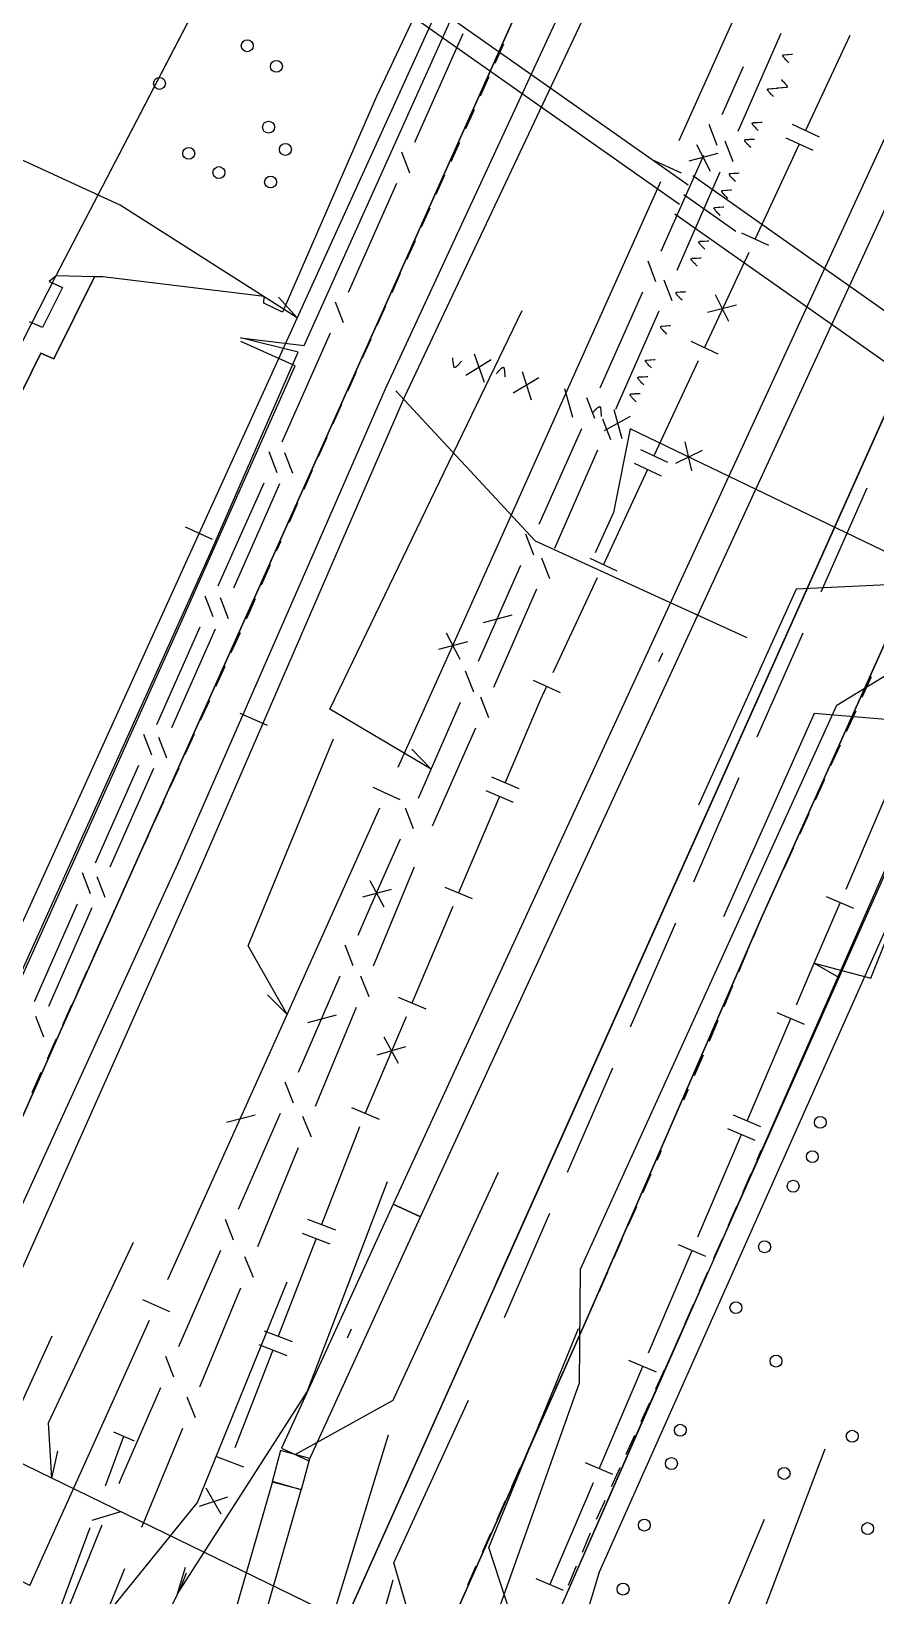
# Model space of a CAD drawing. Header units: metres. Extents: x 3206 to 3701, y 9896 to 11410.
# Drawn here: x 3553.2 to 3581.5, y 11235.1 to 11287.6 of the extents above; entities that cross this region are included whole.
import ezdxf

# ---------------------------------------------------------------- set-up
doc = ezdxf.new("R2010")
doc.units = ezdxf.units.M
for name, color, linetype in [('BOUNDARY', 7, 'Continuous'), ('CURB', 7, 'Continuous'), ('ELECTR_CABLE', 7, 'Continuous'), ('ELECTR_CABLE_COMM', 7, 'Continuous'), ('GAS', 7, 'Continuous'), ('GRASS', 7, 'Continuous'), ('GROUND', 7, 'Continuous'), ('HEAT', 7, 'Continuous'), ('ROAD', 7, 'Continuous'), ('SIDEWALK_PATH', 7, 'Continuous'), ('WATER_PIPELINE', 7, 'Continuous')]:
    doc.layers.add(name, color=color, linetype=linetype)

# ---------------------------------------------------------------- blocks, each defined once
blk = doc.blocks.new('МОЖЖЕВЕЛЬНИК_СКАЛЬНЫЙ')
blk.add_circle((0, 0), 0.2)
blk = doc.blocks.new('БЕРЕЗА_ПОЛЕЗНАЯ')
blk.add_circle((0, 0), 0.2)

msp = doc.modelspace()

# ---------------------------------------------------------------- linework, layer by layer
at = {"layer": 'BOUNDARY'}
msp.add_lwpolyline([(3253.023, 9915.673), (3233.596, 10020.109), (3233.041, 10027.227), (3225.675, 10139.955), (3262.083, 10325.257), (3335.841, 10689.444), (3351.098, 10763.684), (3367.768, 10831.231), (3377.814, 10869.112), (3520.394, 11207.447), (3551.174, 11273.829), (3554.005, 11279.367), (3611.719, 11390.174), (3639.436, 11373.131), (3680.635, 11298.581), (3281.247, 9920.202)], close=True, dxfattribs=at)
at = {"layer": 'CURB'}
for points in [[(3568.791, 11245.577), (3620.337, 11360.742)], [(3569.02, 11287.129), (3568.731, 11286.485)], [(3568.527, 11286.029), (3568.238, 11285.385)], [(3568.034, 11284.929), (3567.747, 11284.291), (3567.745, 11284.285)], [(3567.539, 11283.829), (3567.249, 11283.185)], [(3567.044, 11282.729), (3566.754, 11282.086)], [(3566.549, 11281.63), (3566.259, 11280.987)], [(3566.053, 11280.531), (3565.763, 11279.887)], [(3565.558, 11279.431), (3565.268, 11278.788)], [(3565.062, 11278.332), (3564.772, 11277.689)], [(3564.567, 11277.233), (3564.277, 11276.589)], [(3564.072, 11276.133), (3563.892, 11275.735), (3563.783, 11275.489)], [(3563.58, 11275.032), (3563.294, 11274.387)], [(3563.091, 11273.93), (3562.805, 11273.285)], [(3562.602, 11272.828), (3562.316, 11272.183)], [(3562.113, 11271.726), (3561.827, 11271.081)], [(3561.549, 11270.454), (3561.397, 11270.113)], [(3561.194, 11269.656), (3560.892, 11268.973)], [(3560.689, 11268.516), (3560.503, 11268.097), (3560.384, 11267.835)], [(3560.178, 11267.379), (3559.87, 11266.699)], [(3559.664, 11266.244), (3559.356, 11265.564)], [(3584.806, 11265.993), (3574.593, 11243.009)], [(3581.059, 11265.217), (3581.376, 11265.911)], [(3559.15, 11265.108), (3558.843, 11264.428)], [(3580.535, 11264.067), (3580.852, 11264.762)], [(3558.636, 11263.972), (3558.329, 11263.292)], [(3580.011, 11262.918), (3580.328, 11263.613)], [(3558.123, 11262.837), (3557.815, 11262.157)], [(3579.487, 11261.769), (3579.803, 11262.463)], [(3557.609, 11261.701), (3557.301, 11261.021)], [(3578.963, 11260.619), (3579.279, 11261.314)], [(3557.095, 11260.565), (3556.855, 11260.035), (3556.787, 11259.885)], [(3578.438, 11259.47), (3578.755, 11260.164)], [(3556.581, 11259.43), (3556.273, 11258.75)], [(3577.914, 11258.32), (3578.231, 11259.015)], [(3556.067, 11258.294), (3555.759, 11257.614)], [(3577.407, 11257.164), (3577.671, 11257.787), (3577.707, 11257.866)], [(3555.553, 11257.158), (3555.246, 11256.478)], [(3576.915, 11256), (3577.213, 11256.703)], [(3555.04, 11256.023), (3554.732, 11255.343)], [(3576.423, 11254.836), (3576.721, 11255.539)], [(3554.526, 11254.887), (3554.218, 11254.207)], [(3575.931, 11253.673), (3576.229, 11254.376)], [(3554.012, 11253.751), (3553.704, 11253.071)], [(3575.43, 11252.514), (3575.704, 11253.135), (3575.737, 11253.212)], [(3553.498, 11252.616), (3553.19, 11251.936)], [(3575.074, 11251.707), (3575.228, 11252.056)], [(3574.179, 11249.68), (3574.32, 11250)], [(3577.663, 11250), (3577.522, 11249.679)], [(3573.694, 11248.581), (3573.977, 11249.222)], [(3577.321, 11249.221), (3577.039, 11248.579)], [(3573.209, 11247.483), (3573.492, 11248.124)], [(3576.838, 11248.121), (3576.556, 11247.48)], [(3572.724, 11246.385), (3573.007, 11247.025)], [(3576.355, 11247.022), (3576.073, 11246.38)], [(3572.239, 11245.286), (3572.522, 11245.927)], [(3575.872, 11245.922), (3575.59, 11245.28)], [(3571.753, 11244.188), (3571.845, 11244.394), (3572.037, 11244.829)], [(3575.389, 11244.822), (3575.107, 11244.18)], [(3571.262, 11243.093), (3571.549, 11243.732)], [(3574.906, 11243.722), (3574.624, 11243.08)], [(3570.77, 11241.998), (3571.057, 11242.637)], [(3574.418, 11242.625), (3574.127, 11241.987)], [(3570.279, 11240.902), (3570.566, 11241.541)], [(3573.919, 11241.532), (3573.628, 11240.895)], [(3569.788, 11239.807), (3570.074, 11240.446)], [(3573.42, 11240.44), (3573.129, 11239.802)], [(3569.296, 11238.711), (3569.583, 11239.35)], [(3572.922, 11239.347), (3572.631, 11238.709)], [(3568.805, 11237.616), (3569.092, 11238.255)], [(3572.423, 11238.254), (3572.398, 11238.2), (3572.132, 11237.616)], [(3568.314, 11236.52), (3568.51, 11236.959), (3568.522, 11236.985), (3568.6, 11237.16)], [(3571.931, 11237.158), (3571.658, 11236.513)], [(3567.822, 11235.425), (3568.109, 11236.064)], [(3571.462, 11236.053), (3571.189, 11235.407)]]:
    msp.add_lwpolyline(points, dxfattribs=at)
at = {"layer": 'ELECTR_CABLE'}
for points in [[(3569.647, 11229.771), (3569.669, 11229.781), (3567.786, 11231.579), (3571.568, 11242.2), (3571.602, 11246.014), (3580.211, 11264.944), (3583.055, 11266.684), (3582.286, 11268.189), (3591.597, 11286.917), (3593.8, 11285.469), (3603.31, 11290.697), (3620.952, 11299.38)], [(3558.805, 11270.712), (3570.77, 11297)], [(3543.499, 11247.263), (3543.409, 11247.329), (3547.752, 11244.728), (3559.189, 11270.064), (3562.132, 11276.798), (3560.189, 11277.271), (3562.332, 11277.022), (3570.499, 11295.174)], [(3578.597, 11286.507), (3578.586, 11286.517), (3578.55, 11286.553), (3578.533, 11286.569), (3578.509, 11286.594), (3578.483, 11286.621), (3578.465, 11286.64), (3578.448, 11286.659), (3578.436, 11286.673), (3578.425, 11286.688), (3578.418, 11286.698), (3578.412, 11286.706), (3578.408, 11286.714), (3578.406, 11286.717), (3578.404, 11286.72), (3578.401, 11286.726), (3578.4, 11286.73), (3578.399, 11286.733), (3578.398, 11286.736), (3578.397, 11286.74), (3578.397, 11286.743), (3578.396, 11286.746), (3578.396, 11286.748), (3578.397, 11286.749), (3578.397, 11286.751), (3578.397, 11286.752), (3578.398, 11286.754), (3578.398, 11286.756), (3578.399, 11286.758), (3578.399, 11286.758), (3578.4, 11286.759), (3578.401, 11286.76), (3578.402, 11286.761), (3578.402, 11286.762), (3578.403, 11286.763), (3578.405, 11286.764), (3578.407, 11286.765), (3578.408, 11286.766), (3578.409, 11286.767), (3578.41, 11286.767), (3578.412, 11286.768), (3578.413, 11286.769), (3578.415, 11286.769), (3578.418, 11286.77), (3578.42, 11286.771), (3578.423, 11286.771), (3578.428, 11286.772), (3578.432, 11286.772), (3578.44, 11286.773), (3578.54, 11286.78), (3578.573, 11286.782), (3578.682, 11286.789), (3578.725, 11286.791)], [(3578.341, 11285.938), (3578.352, 11285.927), (3578.389, 11285.891), (3578.405, 11285.875), (3578.429, 11285.851), (3578.456, 11285.823), (3578.473, 11285.804), (3578.49, 11285.785), (3578.502, 11285.771), (3578.514, 11285.756), (3578.521, 11285.746), (3578.526, 11285.738), (3578.531, 11285.731), (3578.532, 11285.728), (3578.534, 11285.724), (3578.537, 11285.718), (3578.538, 11285.714), (3578.539, 11285.711), (3578.54, 11285.708), (3578.541, 11285.705), (3578.542, 11285.701), (3578.542, 11285.698), (3578.542, 11285.697), (3578.542, 11285.695), (3578.542, 11285.693), (3578.541, 11285.692), (3578.541, 11285.69), (3578.54, 11285.688), (3578.539, 11285.687), (3578.539, 11285.686), (3578.538, 11285.685), (3578.538, 11285.684), (3578.537, 11285.683), (3578.536, 11285.682), (3578.535, 11285.681), (3578.534, 11285.68), (3578.532, 11285.679), (3578.531, 11285.678), (3578.53, 11285.677), (3578.528, 11285.677), (3578.527, 11285.676), (3578.525, 11285.676), (3578.524, 11285.675), (3578.521, 11285.674), (3578.518, 11285.674), (3578.515, 11285.673), (3578.51, 11285.672), (3578.506, 11285.672), (3578.498, 11285.671), (3578.399, 11285.664), (3578.366, 11285.662), (3578.256, 11285.656), (3578.213, 11285.653)], [(3578.085, 11285.369), (3578.074, 11285.379), (3578.038, 11285.415), (3578.021, 11285.431), (3577.997, 11285.456), (3577.971, 11285.483), (3577.953, 11285.502), (3577.936, 11285.521), (3577.924, 11285.535), (3577.912, 11285.55), (3577.906, 11285.56), (3577.9, 11285.568), (3577.896, 11285.575), (3577.894, 11285.579), (3577.892, 11285.582), (3577.889, 11285.588), (3577.888, 11285.592), (3577.887, 11285.595), (3577.886, 11285.598), (3577.885, 11285.601), (3577.884, 11285.605), (3577.884, 11285.608), (3577.884, 11285.609), (3577.884, 11285.611), (3577.885, 11285.613), (3577.885, 11285.614), (3577.885, 11285.616), (3577.886, 11285.618), (3577.887, 11285.62), (3577.887, 11285.62), (3577.888, 11285.621), (3577.889, 11285.622), (3577.889, 11285.623), (3577.89, 11285.624), (3577.891, 11285.625), (3577.893, 11285.626), (3577.894, 11285.627), (3577.896, 11285.628), (3577.897, 11285.629), (3577.898, 11285.629), (3577.9, 11285.63), (3577.901, 11285.631), (3577.902, 11285.631), (3577.906, 11285.632), (3577.908, 11285.633), (3577.911, 11285.633), (3577.916, 11285.634), (3577.92, 11285.634), (3577.928, 11285.635), (3578.028, 11285.642), (3578.061, 11285.644), (3578.17, 11285.65), (3578.213, 11285.653)], [(3577.573, 11284.23), (3577.562, 11284.241), (3577.525, 11284.277), (3577.509, 11284.293), (3577.485, 11284.317), (3577.458, 11284.345), (3577.441, 11284.364), (3577.424, 11284.383), (3577.412, 11284.397), (3577.4, 11284.412), (3577.393, 11284.422), (3577.388, 11284.43), (3577.384, 11284.437), (3577.382, 11284.441), (3577.38, 11284.444), (3577.377, 11284.45), (3577.376, 11284.454), (3577.375, 11284.457), (3577.374, 11284.46), (3577.373, 11284.463), (3577.372, 11284.467), (3577.372, 11284.47), (3577.372, 11284.471), (3577.372, 11284.473), (3577.373, 11284.475), (3577.373, 11284.476), (3577.373, 11284.478), (3577.374, 11284.48), (3577.375, 11284.482), (3577.375, 11284.482), (3577.376, 11284.483), (3577.377, 11284.484), (3577.377, 11284.485), (3577.378, 11284.486), (3577.379, 11284.487), (3577.381, 11284.488), (3577.382, 11284.489), (3577.384, 11284.49), (3577.385, 11284.491), (3577.386, 11284.491), (3577.388, 11284.492), (3577.389, 11284.493), (3577.39, 11284.493), (3577.394, 11284.494), (3577.396, 11284.495), (3577.399, 11284.495), (3577.404, 11284.496), (3577.408, 11284.496), (3577.416, 11284.497), (3577.516, 11284.504), (3577.548, 11284.506), (3577.658, 11284.512), (3577.701, 11284.515)], [(3562.096, 11277.943), (3556.154, 11281.731), (3551.572, 11283.827)], [(3577.317, 11283.661), (3577.306, 11283.672), (3577.269, 11283.708), (3577.253, 11283.724), (3577.229, 11283.748), (3577.202, 11283.776), (3577.185, 11283.795), (3577.168, 11283.814), (3577.156, 11283.828), (3577.144, 11283.843), (3577.137, 11283.853), (3577.132, 11283.861), (3577.128, 11283.868), (3577.126, 11283.872), (3577.124, 11283.875), (3577.121, 11283.881), (3577.12, 11283.885), (3577.119, 11283.888), (3577.118, 11283.891), (3577.117, 11283.894), (3577.116, 11283.898), (3577.116, 11283.901), (3577.116, 11283.902), (3577.116, 11283.904), (3577.117, 11283.906), (3577.117, 11283.907), (3577.117, 11283.909), (3577.118, 11283.911), (3577.119, 11283.912), (3577.119, 11283.913), (3577.12, 11283.914), (3577.12, 11283.915), (3577.121, 11283.916), (3577.122, 11283.917), (3577.123, 11283.918), (3577.124, 11283.919), (3577.126, 11283.92), (3577.128, 11283.921), (3577.129, 11283.922), (3577.13, 11283.922), (3577.132, 11283.923), (3577.133, 11283.924), (3577.134, 11283.924), (3577.137, 11283.925), (3577.14, 11283.925), (3577.143, 11283.926), (3577.148, 11283.927), (3577.152, 11283.927), (3577.16, 11283.928), (3577.259, 11283.935), (3577.292, 11283.937), (3577.402, 11283.943), (3577.445, 11283.946)], [(3576.805, 11282.523), (3576.794, 11282.534), (3576.757, 11282.57), (3576.741, 11282.586), (3576.717, 11282.61), (3576.69, 11282.638), (3576.672, 11282.657), (3576.656, 11282.676), (3576.644, 11282.69), (3576.632, 11282.705), (3576.625, 11282.714), (3576.62, 11282.723), (3576.615, 11282.73), (3576.614, 11282.733), (3576.612, 11282.737), (3576.609, 11282.743), (3576.608, 11282.747), (3576.606, 11282.75), (3576.606, 11282.753), (3576.605, 11282.756), (3576.604, 11282.76), (3576.604, 11282.763), (3576.604, 11282.764), (3576.604, 11282.766), (3576.604, 11282.768), (3576.605, 11282.769), (3576.605, 11282.771), (3576.606, 11282.773), (3576.607, 11282.774), (3576.607, 11282.775), (3576.608, 11282.776), (3576.608, 11282.777), (3576.609, 11282.778), (3576.61, 11282.779), (3576.611, 11282.78), (3576.612, 11282.781), (3576.614, 11282.782), (3576.615, 11282.783), (3576.616, 11282.783), (3576.618, 11282.784), (3576.619, 11282.785), (3576.621, 11282.785), (3576.622, 11282.786), (3576.625, 11282.787), (3576.628, 11282.787), (3576.631, 11282.788), (3576.636, 11282.789), (3576.64, 11282.789), (3576.648, 11282.79), (3576.747, 11282.797), (3576.78, 11282.798), (3576.89, 11282.805), (3576.933, 11282.808)], [(3576.549, 11281.954), (3576.538, 11281.965), (3576.501, 11282.001), (3576.485, 11282.017), (3576.461, 11282.041), (3576.434, 11282.069), (3576.416, 11282.088), (3576.4, 11282.107), (3576.388, 11282.121), (3576.376, 11282.136), (3576.369, 11282.145), (3576.364, 11282.154), (3576.359, 11282.161), (3576.358, 11282.164), (3576.356, 11282.168), (3576.353, 11282.174), (3576.351, 11282.178), (3576.35, 11282.181), (3576.349, 11282.184), (3576.349, 11282.187), (3576.348, 11282.191), (3576.348, 11282.194), (3576.348, 11282.195), (3576.348, 11282.197), (3576.348, 11282.198), (3576.349, 11282.2), (3576.349, 11282.202), (3576.35, 11282.204), (3576.351, 11282.205), (3576.351, 11282.206), (3576.352, 11282.207), (3576.352, 11282.208), (3576.353, 11282.209), (3576.354, 11282.21), (3576.355, 11282.211), (3576.356, 11282.212), (3576.358, 11282.213), (3576.359, 11282.214), (3576.36, 11282.214), (3576.362, 11282.215), (3576.363, 11282.216), (3576.365, 11282.216), (3576.366, 11282.217), (3576.369, 11282.218), (3576.372, 11282.218), (3576.375, 11282.219), (3576.38, 11282.22), (3576.384, 11282.22), (3576.392, 11282.221), (3576.491, 11282.228), (3576.524, 11282.229), (3576.634, 11282.236), (3576.677, 11282.239)], [(3576.293, 11281.385), (3576.282, 11281.396), (3576.245, 11281.432), (3576.229, 11281.448), (3576.205, 11281.472), (3576.178, 11281.5), (3576.16, 11281.519), (3576.144, 11281.538), (3576.132, 11281.552), (3576.12, 11281.567), (3576.113, 11281.576), (3576.108, 11281.585), (3576.103, 11281.592), (3576.101, 11281.595), (3576.1, 11281.599), (3576.097, 11281.605), (3576.095, 11281.609), (3576.094, 11281.612), (3576.093, 11281.615), (3576.093, 11281.618), (3576.092, 11281.622), (3576.092, 11281.625), (3576.092, 11281.626), (3576.092, 11281.628), (3576.092, 11281.629), (3576.093, 11281.631), (3576.093, 11281.633), (3576.094, 11281.634), (3576.095, 11281.636), (3576.095, 11281.637), (3576.096, 11281.638), (3576.096, 11281.639), (3576.097, 11281.64), (3576.098, 11281.641), (3576.099, 11281.642), (3576.1, 11281.643), (3576.102, 11281.644), (3576.103, 11281.645), (3576.104, 11281.645), (3576.106, 11281.646), (3576.107, 11281.647), (3576.109, 11281.647), (3576.11, 11281.648), (3576.113, 11281.649), (3576.115, 11281.649), (3576.119, 11281.65), (3576.124, 11281.651), (3576.128, 11281.651), (3576.136, 11281.652), (3576.235, 11281.659), (3576.268, 11281.66), (3576.378, 11281.667), (3576.421, 11281.67)], [(3575.781, 11280.247), (3575.77, 11280.258), (3575.733, 11280.294), (3575.717, 11280.31), (3575.693, 11280.334), (3575.666, 11280.362), (3575.648, 11280.381), (3575.631, 11280.4), (3575.619, 11280.414), (3575.608, 11280.429), (3575.601, 11280.438), (3575.596, 11280.447), (3575.591, 11280.454), (3575.589, 11280.457), (3575.588, 11280.461), (3575.585, 11280.467), (3575.583, 11280.471), (3575.582, 11280.474), (3575.581, 11280.477), (3575.581, 11280.48), (3575.58, 11280.484), (3575.58, 11280.486), (3575.58, 11280.488), (3575.58, 11280.49), (3575.58, 11280.491), (3575.58, 11280.493), (3575.581, 11280.495), (3575.582, 11280.496), (3575.582, 11280.498), (3575.583, 11280.499), (3575.584, 11280.5), (3575.584, 11280.501), (3575.585, 11280.502), (3575.586, 11280.503), (3575.587, 11280.504), (3575.588, 11280.505), (3575.59, 11280.506), (3575.591, 11280.507), (3575.592, 11280.507), (3575.594, 11280.508), (3575.595, 11280.509), (3575.597, 11280.509), (3575.598, 11280.51), (3575.601, 11280.511), (3575.603, 11280.511), (3575.607, 11280.512), (3575.611, 11280.513), (3575.616, 11280.513), (3575.624, 11280.514), (3575.723, 11280.52), (3575.756, 11280.522), (3575.866, 11280.529), (3575.909, 11280.532)], [(3575.525, 11279.678), (3575.514, 11279.689), (3575.477, 11279.725), (3575.461, 11279.741), (3575.436, 11279.765), (3575.41, 11279.793), (3575.392, 11279.812), (3575.375, 11279.831), (3575.363, 11279.845), (3575.352, 11279.86), (3575.345, 11279.869), (3575.34, 11279.877), (3575.335, 11279.885), (3575.333, 11279.888), (3575.332, 11279.892), (3575.329, 11279.898), (3575.327, 11279.901), (3575.326, 11279.904), (3575.325, 11279.908), (3575.324, 11279.911), (3575.324, 11279.915), (3575.324, 11279.917), (3575.324, 11279.919), (3575.324, 11279.921), (3575.324, 11279.922), (3575.324, 11279.924), (3575.325, 11279.926), (3575.326, 11279.927), (3575.326, 11279.929), (3575.327, 11279.93), (3575.327, 11279.931), (3575.328, 11279.932), (3575.329, 11279.933), (3575.33, 11279.934), (3575.331, 11279.935), (3575.332, 11279.936), (3575.334, 11279.937), (3575.335, 11279.938), (3575.336, 11279.938), (3575.338, 11279.939), (3575.339, 11279.94), (3575.341, 11279.94), (3575.342, 11279.941), (3575.345, 11279.942), (3575.347, 11279.942), (3575.351, 11279.943), (3575.355, 11279.944), (3575.36, 11279.944), (3575.368, 11279.945), (3575.467, 11279.951), (3575.5, 11279.953), (3575.61, 11279.96), (3575.653, 11279.963)], [(3562.096, 11277.943), (3561.472, 11278.638)], [(3575.012, 11278.54), (3575.002, 11278.551), (3574.965, 11278.586), (3574.949, 11278.603), (3574.924, 11278.627), (3574.898, 11278.654), (3574.88, 11278.673), (3574.863, 11278.692), (3574.851, 11278.707), (3574.84, 11278.722), (3574.833, 11278.731), (3574.827, 11278.739), (3574.823, 11278.747), (3574.821, 11278.75), (3574.819, 11278.753), (3574.817, 11278.759), (3574.815, 11278.763), (3574.814, 11278.766), (3574.813, 11278.77), (3574.812, 11278.773), (3574.812, 11278.777), (3574.812, 11278.779), (3574.812, 11278.781), (3574.812, 11278.783), (3574.812, 11278.784), (3574.812, 11278.786), (3574.813, 11278.788), (3574.813, 11278.789), (3574.814, 11278.791), (3574.815, 11278.792), (3574.815, 11278.793), (3574.816, 11278.794), (3574.817, 11278.795), (3574.818, 11278.795), (3574.819, 11278.796), (3574.82, 11278.798), (3574.822, 11278.799), (3574.823, 11278.8), (3574.824, 11278.8), (3574.825, 11278.801), (3574.827, 11278.802), (3574.828, 11278.802), (3574.83, 11278.803), (3574.833, 11278.804), (3574.835, 11278.804), (3574.839, 11278.805), (3574.843, 11278.805), (3574.847, 11278.806), (3574.856, 11278.806), (3574.955, 11278.813), (3574.988, 11278.815), (3575.098, 11278.822), (3575.14, 11278.825)], [(3574.5, 11277.402), (3574.489, 11277.413), (3574.453, 11277.448), (3574.437, 11277.464), (3574.412, 11277.489), (3574.386, 11277.516), (3574.368, 11277.535), (3574.351, 11277.554), (3574.339, 11277.569), (3574.328, 11277.584), (3574.321, 11277.593), (3574.315, 11277.601), (3574.311, 11277.609), (3574.309, 11277.612), (3574.307, 11277.615), (3574.305, 11277.621), (3574.303, 11277.625), (3574.302, 11277.628), (3574.301, 11277.632), (3574.3, 11277.635), (3574.3, 11277.639), (3574.3, 11277.641), (3574.3, 11277.643), (3574.3, 11277.644), (3574.3, 11277.646), (3574.3, 11277.647), (3574.301, 11277.649), (3574.301, 11277.651), (3574.302, 11277.653), (3574.303, 11277.654), (3574.303, 11277.655), (3574.304, 11277.656), (3574.305, 11277.656), (3574.305, 11277.657), (3574.307, 11277.658), (3574.308, 11277.659), (3574.31, 11277.661), (3574.311, 11277.662), (3574.312, 11277.662), (3574.313, 11277.663), (3574.315, 11277.663), (3574.316, 11277.664), (3574.318, 11277.665), (3574.321, 11277.665), (3574.323, 11277.666), (3574.327, 11277.667), (3574.331, 11277.667), (3574.335, 11277.668), (3574.344, 11277.668), (3574.443, 11277.675), (3574.476, 11277.677), (3574.585, 11277.684), (3574.628, 11277.686)], [(3536.071, 11216.122), (3536.071, 11216.122), (3536.071, 11216.122), (3536.071, 11216.122), (3536.132, 11216.15), (3535.293, 11217.053), (3535.503, 11218.124), (3536.453, 11219.936), (3539.535, 11226.205), (3546.892, 11242.187), (3548.407, 11242.415), (3548.141, 11245.375), (3558.227, 11267.777), (3562.03, 11276.332), (3560.205, 11277.148)], [(3567.609, 11276.494), (3567.6, 11276.482), (3567.567, 11276.443), (3567.552, 11276.425), (3567.53, 11276.399), (3567.504, 11276.371), (3567.487, 11276.351), (3567.469, 11276.333), (3567.456, 11276.32), (3567.442, 11276.307), (3567.433, 11276.3), (3567.425, 11276.294), (3567.418, 11276.289), (3567.415, 11276.287), (3567.412, 11276.285), (3567.406, 11276.281), (3567.402, 11276.28), (3567.399, 11276.278), (3567.396, 11276.277), (3567.393, 11276.276), (3567.389, 11276.275), (3567.386, 11276.275), (3567.385, 11276.275), (3567.383, 11276.275), (3567.382, 11276.275), (3567.38, 11276.275), (3567.378, 11276.275), (3567.376, 11276.276), (3567.374, 11276.277), (3567.374, 11276.277), (3567.373, 11276.278), (3567.372, 11276.278), (3567.371, 11276.279), (3567.37, 11276.28), (3567.369, 11276.281), (3567.368, 11276.282), (3567.366, 11276.284), (3567.365, 11276.285), (3567.365, 11276.286), (3567.364, 11276.287), (3567.363, 11276.289), (3567.362, 11276.29), (3567.362, 11276.291), (3567.361, 11276.294), (3567.36, 11276.296), (3567.359, 11276.3), (3567.358, 11276.304), (3567.357, 11276.309), (3567.356, 11276.317), (3567.341, 11276.415), (3567.337, 11276.448), (3567.322, 11276.557), (3567.316, 11276.599)], [(3568.606, 11276.535), (3567.756, 11276.009)], [(3568.04, 11276.736), (3568.368, 11275.791)], [(3568.784, 11276.071), (3568.794, 11276.083), (3568.827, 11276.121), (3568.842, 11276.138), (3568.865, 11276.164), (3568.891, 11276.192), (3568.909, 11276.211), (3568.927, 11276.229), (3568.941, 11276.242), (3568.955, 11276.254), (3568.964, 11276.261), (3568.972, 11276.267), (3568.979, 11276.272), (3568.982, 11276.274), (3568.986, 11276.276), (3568.992, 11276.279), (3568.995, 11276.281), (3568.998, 11276.282), (3569.002, 11276.283), (3569.005, 11276.284), (3569.009, 11276.285), (3569.011, 11276.285), (3569.013, 11276.285), (3569.014, 11276.285), (3569.016, 11276.285), (3569.017, 11276.285), (3569.019, 11276.285), (3569.021, 11276.284), (3569.023, 11276.283), (3569.024, 11276.283), (3569.025, 11276.282), (3569.026, 11276.282), (3569.027, 11276.281), (3569.027, 11276.28), (3569.029, 11276.279), (3569.03, 11276.278), (3569.031, 11276.276), (3569.032, 11276.275), (3569.033, 11276.274), (3569.033, 11276.273), (3569.034, 11276.271), (3569.035, 11276.27), (3569.035, 11276.269), (3569.036, 11276.265), (3569.037, 11276.263), (3569.038, 11276.26), (3569.039, 11276.255), (3569.04, 11276.251), (3569.041, 11276.243), (3569.053, 11276.144), (3569.057, 11276.111), (3569.07, 11276.002), (3569.075, 11275.96)], [(3573.988, 11276.264), (3573.977, 11276.274), (3573.941, 11276.31), (3573.924, 11276.326), (3573.9, 11276.351), (3573.874, 11276.378), (3573.856, 11276.397), (3573.839, 11276.416), (3573.827, 11276.43), (3573.816, 11276.446), (3573.809, 11276.455), (3573.803, 11276.463), (3573.799, 11276.471), (3573.797, 11276.474), (3573.795, 11276.477), (3573.792, 11276.483), (3573.791, 11276.487), (3573.79, 11276.49), (3573.789, 11276.494), (3573.788, 11276.497), (3573.788, 11276.501), (3573.787, 11276.503), (3573.787, 11276.505), (3573.788, 11276.506), (3573.788, 11276.508), (3573.788, 11276.509), (3573.789, 11276.511), (3573.789, 11276.513), (3573.79, 11276.515), (3573.79, 11276.516), (3573.791, 11276.517), (3573.792, 11276.517), (3573.793, 11276.518), (3573.793, 11276.519), (3573.794, 11276.52), (3573.796, 11276.521), (3573.798, 11276.523), (3573.799, 11276.523), (3573.8, 11276.524), (3573.801, 11276.525), (3573.803, 11276.525), (3573.804, 11276.526), (3573.806, 11276.526), (3573.809, 11276.527), (3573.811, 11276.528), (3573.814, 11276.529), (3573.819, 11276.529), (3573.823, 11276.53), (3573.831, 11276.53), (3573.931, 11276.537), (3573.964, 11276.539), (3574.073, 11276.546), (3574.116, 11276.548)], [(3570.206, 11275.929), (3569.345, 11275.42)], [(3569.645, 11276.142), (3569.953, 11275.19)], [(3573.732, 11275.695), (3573.721, 11275.705), (3573.685, 11275.741), (3573.668, 11275.757), (3573.644, 11275.782), (3573.618, 11275.809), (3573.6, 11275.828), (3573.583, 11275.847), (3573.571, 11275.861), (3573.559, 11275.877), (3573.553, 11275.886), (3573.547, 11275.894), (3573.543, 11275.902), (3573.541, 11275.905), (3573.539, 11275.908), (3573.536, 11275.914), (3573.535, 11275.918), (3573.534, 11275.921), (3573.533, 11275.925), (3573.532, 11275.928), (3573.532, 11275.932), (3573.531, 11275.934), (3573.531, 11275.936), (3573.532, 11275.937), (3573.532, 11275.939), (3573.532, 11275.94), (3573.533, 11275.942), (3573.533, 11275.944), (3573.534, 11275.946), (3573.534, 11275.947), (3573.535, 11275.948), (3573.536, 11275.948), (3573.536, 11275.949), (3573.537, 11275.95), (3573.538, 11275.951), (3573.54, 11275.952), (3573.541, 11275.954), (3573.543, 11275.954), (3573.544, 11275.955), (3573.545, 11275.956), (3573.547, 11275.956), (3573.548, 11275.957), (3573.55, 11275.957), (3573.553, 11275.958), (3573.555, 11275.959), (3573.558, 11275.96), (3573.563, 11275.96), (3573.567, 11275.961), (3573.575, 11275.961), (3573.675, 11275.968), (3573.708, 11275.97), (3573.817, 11275.977), (3573.86, 11275.979)], [(3571.065, 11275.573), (3571.336, 11274.61)], [(3573.476, 11275.126), (3573.465, 11275.136), (3573.429, 11275.172), (3573.412, 11275.188), (3573.388, 11275.213), (3573.362, 11275.24), (3573.344, 11275.259), (3573.327, 11275.278), (3573.315, 11275.292), (3573.303, 11275.307), (3573.297, 11275.317), (3573.291, 11275.325), (3573.287, 11275.333), (3573.285, 11275.336), (3573.283, 11275.339), (3573.28, 11275.345), (3573.279, 11275.349), (3573.278, 11275.352), (3573.277, 11275.355), (3573.276, 11275.359), (3573.276, 11275.363), (3573.275, 11275.365), (3573.275, 11275.367), (3573.275, 11275.368), (3573.276, 11275.37), (3573.276, 11275.371), (3573.276, 11275.373), (3573.277, 11275.375), (3573.278, 11275.377), (3573.278, 11275.377), (3573.279, 11275.378), (3573.28, 11275.379), (3573.28, 11275.38), (3573.281, 11275.381), (3573.282, 11275.382), (3573.284, 11275.383), (3573.285, 11275.385), (3573.287, 11275.385), (3573.288, 11275.386), (3573.289, 11275.387), (3573.291, 11275.387), (3573.292, 11275.388), (3573.293, 11275.388), (3573.297, 11275.389), (3573.299, 11275.39), (3573.302, 11275.391), (3573.307, 11275.391), (3573.311, 11275.392), (3573.319, 11275.392), (3573.419, 11275.399), (3573.452, 11275.401), (3573.561, 11275.408), (3573.604, 11275.41)], [(3572.013, 11274.761), (3572.024, 11274.772), (3572.059, 11274.809), (3572.074, 11274.826), (3572.098, 11274.85), (3572.125, 11274.878), (3572.144, 11274.896), (3572.163, 11274.913), (3572.177, 11274.925), (3572.192, 11274.937), (3572.201, 11274.944), (3572.209, 11274.949), (3572.216, 11274.954), (3572.22, 11274.956), (3572.223, 11274.958), (3572.229, 11274.961), (3572.233, 11274.962), (3572.236, 11274.963), (3572.239, 11274.964), (3572.242, 11274.965), (3572.246, 11274.966), (3572.249, 11274.966), (3572.25, 11274.966), (3572.252, 11274.966), (3572.254, 11274.966), (3572.255, 11274.966), (3572.257, 11274.965), (3572.259, 11274.964), (3572.26, 11274.964), (3572.261, 11274.963), (3572.262, 11274.963), (3572.263, 11274.962), (3572.264, 11274.961), (3572.265, 11274.96), (3572.266, 11274.959), (3572.267, 11274.958), (3572.268, 11274.956), (3572.269, 11274.955), (3572.27, 11274.954), (3572.27, 11274.953), (3572.271, 11274.951), (3572.272, 11274.95), (3572.272, 11274.948), (3572.273, 11274.945), (3572.274, 11274.943), (3572.275, 11274.939), (3572.275, 11274.935), (3572.276, 11274.931), (3572.277, 11274.923), (3572.285, 11274.823), (3572.288, 11274.79), (3572.297, 11274.681), (3572.3, 11274.638)], [(3572.723, 11274.864), (3572.994, 11273.901)], [(3573.277, 11274.22), (3572.714, 11271.418), (3572.094, 11270.056)], [(3573.275, 11274.63), (3572.395, 11274.155)], [(3583.213, 11269.434), (3573.277, 11274.22)], [(3575.342, 11272.81), (3575.114, 11273.785)], [(3574.8, 11273.069), (3575.701, 11273.504)], [(3579.685, 11268.75), (3581.224, 11272.24)], [(3551.24, 11254.09), (3558.805, 11270.712)], [(3559.26, 11270.505), (3558.35, 11270.919)], [(3577.54, 11263.888), (3579.079, 11267.378)], [(3575.407, 11259.021), (3575.729, 11259.763), (3576.261, 11260.987), (3576.935, 11262.516)], [(3573.288, 11254.148), (3574.809, 11257.646)], [(3571.17, 11249.275), (3572.69, 11252.772)], [(3569.051, 11244.401), (3570.571, 11247.899)], [(3566.925, 11230.728), (3565.345, 11236.161), (3567.85, 11241.625)], [(3555.937, 11240.562), (3556.623, 11240.26)], [(3555.665, 11238.751), (3556.28, 11240.411)], [(3553.914, 11234.025), (3555.144, 11237.345)]]:
    msp.add_lwpolyline(points, dxfattribs=at)
at = {"layer": 'ELECTR_CABLE_COMM'}
for points in [[(3566.048, 11283.836), (3567.668, 11287.492)], [(3576.896, 11284.213), (3578.343, 11287.504)], [(3576.359, 11284.768), (3577.077, 11286.376)], [(3576.187, 11283.734), (3575.919, 11284.434)], [(3575.496, 11283.759), (3575.957, 11282.872)], [(3576.73, 11283.177), (3576.458, 11283.876)], [(3565.879, 11282.801), (3565.609, 11283.5)], [(3574.311, 11280.184), (3575.747, 11283.399)], [(3575.253, 11283.21), (3576.221, 11283.466)], [(3574.845, 11279.549), (3576.292, 11282.84)], [(3563.819, 11278.809), (3565.44, 11282.465)], [(3574.139, 11279.15), (3573.871, 11279.85)], [(3574.679, 11278.513), (3574.408, 11279.212)], [(3563.65, 11277.774), (3563.381, 11278.473)], [(3572.263, 11275.601), (3573.699, 11278.815)], [(3566.59, 11262.796), (3563.191, 11264.816), (3569.65, 11278.189)], [(3572.795, 11274.885), (3574.242, 11278.176)], [(3561.591, 11273.782), (3563.212, 11277.438)], [(3572.091, 11274.566), (3571.823, 11275.266)], [(3570.215, 11271.017), (3571.651, 11274.231)], [(3572.629, 11273.849), (3572.357, 11274.547)], [(3561.422, 11272.747), (3561.153, 11273.446)], [(3561.956, 11272.717), (3561.686, 11273.416)], [(3570.744, 11270.221), (3572.191, 11273.512)], [(3560.174, 11270.583), (3560.984, 11272.411)], [(3560.699, 11270.534), (3561.517, 11272.381)], [(3559.448, 11268.946), (3560.174, 11270.583)], [(3559.966, 11268.88), (3560.699, 11270.534)], [(3570.043, 11269.982), (3569.775, 11270.682)], [(3568.187, 11266.424), (3569.605, 11269.646)], [(3570.578, 11269.185), (3570.306, 11269.883)], [(3559.279, 11267.91), (3559.009, 11268.61)], [(3559.797, 11267.845), (3559.527, 11268.544)], [(3568.693, 11265.556), (3570.14, 11268.847)], [(3568.347, 11267.716), (3569.313, 11267.977)], [(3557.388, 11264.299), (3558.84, 11267.574)], [(3557.892, 11264.202), (3559.358, 11267.509)], [(3568.021, 11265.388), (3567.749, 11266.087)], [(3568.527, 11264.521), (3568.256, 11265.219)], [(3566.165, 11261.829), (3567.583, 11265.051)], [(3566.643, 11260.892), (3568.09, 11264.183)], [(3557.219, 11263.264), (3556.95, 11263.963)], [(3557.723, 11263.167), (3557.454, 11263.866)], [(3566.59, 11262.796), (3565.944, 11263.471)], [(3555.329, 11259.653), (3556.781, 11262.928)], [(3555.819, 11259.524), (3557.285, 11262.831)], [(3565.998, 11260.793), (3565.727, 11261.492)], [(3564.144, 11257.233), (3564.424, 11257.875), (3564.987, 11259.153), (3565.56, 11260.456)], [(3564.66, 11256.199), (3565.885, 11259.169), (3566.039, 11259.519)], [(3555.162, 11258.618), (3554.89, 11259.316)], [(3555.651, 11258.489), (3555.379, 11259.187)], [(3564.535, 11259.06), (3565.001, 11258.175)], [(3564.295, 11258.51), (3565.261, 11258.771)], [(3553.283, 11255.001), (3554.724, 11258.281)], [(3553.759, 11254.84), (3555.213, 11258.151)], [(3563.981, 11256.196), (3563.707, 11256.894)], [(3562.136, 11252.631), (3563.544, 11255.858)], [(3564.518, 11255.16), (3564.23, 11255.852)], [(3562.717, 11251.489), (3564.088, 11254.812)], [(3553.593, 11253.804), (3553.321, 11254.502)], [(3562.455, 11254.296), (3563.42, 11254.56)], [(3561.973, 11251.595), (3561.699, 11252.292)], [(3560.128, 11248.029), (3561.536, 11251.256)], [(3562.575, 11250.45), (3562.287, 11251.142)], [(3560.774, 11246.779), (3562.145, 11250.102)], [(3559.965, 11246.993), (3559.692, 11247.691)], [(3553.864, 11239.002), (3553.754, 11240.866), (3556.608, 11246.921)], [(3558.121, 11243.428), (3559.529, 11246.654)], [(3560.631, 11245.74), (3560.344, 11246.432)], [(3555.234, 11233.846), (3558.754, 11238.186), (3561.766, 11245.589)], [(3558.83, 11242.069), (3560.201, 11245.392)], [(3570.02, 11231.14), (3545.721, 11242.964)], [(3557.958, 11242.391), (3557.684, 11243.089)], [(3556.118, 11238.824), (3556.186, 11238.993), (3557.521, 11242.053)], [(3558.688, 11241.03), (3558.4, 11241.722)], [(3556.887, 11237.359), (3558.258, 11240.682)], [(3553.864, 11239.002), (3554.061, 11239.915)], [(3570.02, 11231.14), (3575.152, 11227.694), (3579.822, 11239.989)], [(3554.234, 11234.17), (3555.555, 11237.434)], [(3555.219, 11237.6), (3556.177, 11237.89)], [(3570.283, 11232.202), (3575.186, 11231.464), (3577.782, 11237.634)], [(3555.63, 11234.311), (3556.315, 11235.972)]]:
    msp.add_lwpolyline(points, dxfattribs=at)
at = {"layer": 'GAS'}
for points in [[(3580.643, 11287.419), (3579.158, 11284.232)], [(3578.705, 11284.444), (3579.611, 11284.021)], [(3578.947, 11283.779), (3577.462, 11280.592)], [(3578.494, 11283.99), (3579.4, 11283.568)], [(3577.009, 11280.803), (3577.915, 11280.381)], [(3577.251, 11280.139), (3575.766, 11276.952)], [(3576.837, 11278.365), (3575.865, 11278.125)], [(3576.585, 11277.821), (3576.138, 11278.715)], [(3575.312, 11277.163), (3576.219, 11276.741)], [(3575.554, 11276.499), (3574.069, 11273.312)], [(3573.405, 11273.07), (3574.311, 11272.647)], [(3573.616, 11273.523), (3574.523, 11273.101)], [(3573.858, 11272.859), (3572.373, 11269.672)], [(3571.92, 11269.883), (3572.826, 11269.46)], [(3572.162, 11269.218), (3570.677, 11266.031)], [(3584.955, 11269.133), (3578.842, 11268.837), (3575.568, 11261.592)], [(3570.012, 11265.789), (3570.919, 11265.367)], [(3570.466, 11265.578), (3570.247, 11265.109), (3569.079, 11262.348)], [(3582.916, 11264.379), (3579.448, 11264.664), (3576.408, 11257.843)], [(3579.452, 11256.286), (3581.354, 11255.789), (3584.251, 11263.047)], [(3568.423, 11262.082), (3569.344, 11261.692)], [(3568.618, 11262.542), (3569.539, 11262.153)], [(3580.518, 11258.777), (3581.986, 11262.205)], [(3568.884, 11261.887), (3567.514, 11258.649)], [(3567.053, 11258.844), (3567.974, 11258.454)], [(3580.781, 11258.121), (3579.862, 11258.514)], [(3567.319, 11258.189), (3565.949, 11254.95)], [(3578.857, 11254.888), (3579.452, 11256.286), (3580.321, 11258.317)], [(3579.452, 11256.286), (3580.26, 11255.817)], [(3565.489, 11255.145), (3566.41, 11254.756)], [(3565.754, 11254.49), (3564.384, 11251.252)], [(3577.201, 11250.996), (3578.661, 11254.428)], [(3579.121, 11254.232), (3578.201, 11254.623)], [(3565.499, 11252.922), (3565.02, 11253.8)], [(3565.731, 11253.475), (3564.769, 11253.2)], [(3563.924, 11251.447), (3564.845, 11251.057)], [(3577.661, 11250.801), (3576.741, 11251.192)], [(3564.19, 11250.791), (3564.118, 11250.622), (3562.912, 11247.516)], [(3575.545, 11247.105), (3577.005, 11250.536)], [(3577.465, 11250.34), (3576.545, 11250.732)], [(3558.078, 11235.126), (3562.427, 11241.907), (3565.133, 11248.959)], [(3562.446, 11247.697), (3563.378, 11247.335)], [(3562.731, 11247.05), (3561.459, 11243.772)], [(3562.265, 11247.231), (3563.197, 11246.869)], [(3575.809, 11246.449), (3574.889, 11246.841)], [(3573.889, 11243.214), (3575.349, 11246.645)], [(3560.992, 11243.953), (3561.925, 11243.591)], [(3569.651, 11233.255), (3568.525, 11236.681), (3571.536, 11244.031)], [(3561.278, 11243.306), (3560.005, 11240.028)], [(3560.812, 11243.487), (3561.744, 11243.125)], [(3572.233, 11239.322), (3573.693, 11242.753)], [(3574.153, 11242.558), (3573.233, 11242.949)], [(3559.358, 11239.743), (3560.29, 11239.381)], [(3572.693, 11239.126), (3571.773, 11239.518)], [(3559.544, 11237.802), (3559.039, 11238.665)], [(3570.577, 11235.431), (3572.037, 11238.862)], [(3559.76, 11238.362), (3558.806, 11238.059)], [(3558.371, 11235.818), (3558.194, 11235.363), (3558.078, 11235.126), (3556.868, 11232.641)], [(3558.078, 11235.126), (3558.354, 11236.018)], [(3571.037, 11235.235), (3570.117, 11235.627)]]:
    msp.add_lwpolyline(points, dxfattribs=at)
at = {"layer": 'GRASS'}
msp.add_lwpolyline([(3570.633, 11230.513), (3572.247, 11235.859), (3583.987, 11262.22), (3586.419, 11268.234), (3588.61, 11273.512), (3594.228, 11274.578), (3594.177, 11274.838), (3588.121, 11273.73), (3584.806, 11265.993), (3574.593, 11243.009), (3568.71, 11229.57)], dxfattribs=at)
at = {"layer": 'GROUND'}
for points in [[(3567.629, 11291.47), (3564.755, 11285.374), (3561.608, 11278.14), (3560.972, 11278.433), (3560.994, 11278.664), (3555.569, 11279.316), (3555.293, 11279.322), (3553.925, 11276.567), (3553.925, 11276.567), (3555.293, 11279.322), (3554.005, 11279.351), (3553.991, 11279.339), (3554.005, 11279.367), (3565.178, 11300.817)], [(3568.71, 11229.57), (3588.121, 11273.73), (3594.177, 11274.838), (3593.093, 11280.409), (3592.956, 11280.38), (3592.697, 11280.366), (3592.447, 11280.417), (3592.218, 11280.531), (3592.022, 11280.703), (3591.878, 11280.919), (3591.795, 11281.161), (3591.776, 11281.416), (3591.824, 11281.671), (3593.13, 11285.582), (3594.816, 11292.462)]]:
    msp.add_lwpolyline(points, dxfattribs=at)
at = {"layer": 'HEAT'}
for points in [[(3575.224, 11282.395), (3561.34, 11292.178)], [(3574.924, 11281.75), (3561.047, 11291.528)], [(3575.374, 11282.717), (3589.657, 11272.653), (3588.851, 11271.509), (3574.774, 11281.428)], [(3576.824, 11280.839), (3575.074, 11282.073)]]:
    msp.add_lwpolyline(points, dxfattribs=at)
at = {"layer": 'ROAD'}
for points in [[(3614.888, 11389.689), (3554.144, 11253.986), (3513.548, 11162.514)], [(3517.455, 11134.885), (3526.679, 11155.628), (3536.628, 11173.095), (3542.776, 11186.952), (3549.828, 11202.844), (3550.858, 11204.563), (3552.264, 11205.948), (3553.97, 11206.94), (3555.9, 11207.482), (3557.873, 11207.75), (3559.791, 11207.415), (3561.522, 11206.523), (3562.932, 11205.118), (3565.17, 11202.77), (3572.325, 11209.106), (3562.535, 11219.721), (3561.216, 11221.66), (3560.523, 11223.852), (3560.483, 11226.151), (3561.117, 11228.409), (3602.521, 11320.928)]]:
    msp.add_lwpolyline(points, dxfattribs=at)
at = {"layer": 'SIDEWALK_PATH'}
for points in [[(3513.548, 11162.514), (3554.144, 11253.986), (3614.888, 11389.689)], [(3567.629, 11291.47), (3564.755, 11285.374), (3561.608, 11278.14), (3560.972, 11278.433), (3560.994, 11278.664), (3555.569, 11279.316), (3555.293, 11279.322), (3553.925, 11276.567), (3553.494, 11276.764), (3552.867, 11275.481)], [(3552.867, 11275.481), (3553.494, 11276.764), (3553.925, 11276.567), (3555.293, 11279.322), (3554.005, 11279.351), (3553.777, 11279.164), (3554.221, 11278.961), (3553.553, 11277.617), (3553.118, 11277.816)], [(3568.71, 11229.57), (3588.121, 11273.73), (3585.096, 11274.311), (3577.671, 11257.787), (3571.845, 11244.394), (3565.189, 11229.441)]]:
    msp.add_lwpolyline(points, dxfattribs=at)
msp.add_lwpolyline([(3563.397, 11218.786), (3564.284, 11219.604), (3564.201, 11219.943), (3564.105, 11220.269), (3564.016, 11220.597), (3563.932, 11220.926), (3563.724, 11222.428), (3564.297, 11227.051), (3565.189, 11229.441), (3571.845, 11244.394), (3577.671, 11257.787), (3585.096, 11274.311), (3588.775, 11282.553), (3590.501, 11287.402), (3594.162, 11302.022), (3594.073, 11302.062), (3561.117, 11228.409), (3560.483, 11226.151), (3560.523, 11223.852), (3561.216, 11221.66), (3562.535, 11219.721)], close=True, dxfattribs=at)
at = {"layer": 'WATER_PIPELINE'}
for points in [[(3562.776, 11270.339), (3565.051, 11275.545), (3571.34, 11289.113), (3583.916, 11316.209), (3584.797, 11315.776), (3572.026, 11288.713), (3565.695, 11275.297), (3563.516, 11270.269)], [(3574.921, 11283.892), (3580.636, 11296.624)], [(3582.471, 11285.401), (3565.321, 11248.201), (3566.239, 11247.779), (3583.389, 11284.979), (3582.471, 11285.401)], [(3574.075, 11283.222), (3574.985, 11282.813)], [(3568.592, 11269.792), (3574.307, 11282.524)], [(3565.41, 11275.498), (3570.086, 11270.466), (3577.193, 11267.216)], [(3563.516, 11270.269), (3558.862, 11259.529), (3548.096, 11235.36), (3547.186, 11235.753), (3558.091, 11259.619), (3562.776, 11270.339)], [(3565.483, 11262.865), (3568.592, 11269.792)], [(3567.097, 11267.377), (3567.556, 11266.489)], [(3566.853, 11266.829), (3567.82, 11267.083)], [(3574.238, 11266.415), (3574.372, 11266.707)], [(3560.17, 11264.674), (3561.085, 11264.277)], [(3561.76, 11254.57), (3560.451, 11256.873), (3563.318, 11263.814)], [(3564.637, 11262.195), (3565.547, 11261.786)], [(3561.76, 11254.57), (3564.869, 11261.497)], [(3561.76, 11254.57), (3561.098, 11255.229)], [(3557.752, 11245.673), (3561.76, 11254.57)], [(3559.72, 11250.952), (3560.688, 11251.204)], [(3562.03, 11239.8), (3565.323, 11241.628), (3568.851, 11249.27)], [(3565.321, 11248.2), (3561.571, 11240.01), (3562.489, 11239.59), (3566.239, 11247.78), (3565.321, 11248.2)], [(3556.904, 11245.003), (3557.814, 11244.594)], [(3553.127, 11235.408), (3557.135, 11244.305)], [(3553.127, 11235.408), (3550.609, 11236.631), (3553.873, 11243.779)], [(3563.788, 11243.72), (3563.922, 11244.012)], [(3557.66, 11224.513), (3561.476, 11228.428), (3565.16, 11240.454)], [(3561.542, 11239.93), (3561.262, 11238.88), (3562.238, 11238.62), (3562.518, 11239.67), (3561.542, 11239.93)], [(3561.265, 11238.889), (3556.104, 11220.925), (3557.074, 11220.647), (3562.235, 11238.611), (3561.265, 11238.889)], [(3561.245, 11220.157), (3562.69, 11226.283), (3565.32, 11235.591)]]:
    msp.add_lwpolyline(points, dxfattribs=at)

# ---------------------------------------------------------------- block references
at = {"layer": 'BUSH'}
for p in [(3560.42, 11287.076), (3561.401, 11286.385), (3557.476, 11285.813), (3561.135, 11284.344), (3558.458, 11283.465), (3561.702, 11283.595), (3559.47, 11282.82), (3561.205, 11282.503), (3579.654, 11250.946), (3579.387, 11249.795), (3578.743, 11248.804), (3577.782, 11246.769), (3576.821, 11244.727), (3578.168, 11242.932), (3574.955, 11240.612), (3580.726, 11240.413), (3574.659, 11239.496), (3578.439, 11239.165), (3573.748, 11237.429), (3573.034, 11235.281)]:
    msp.add_blockref('МОЖЖЕВЕЛЬНИК_СКАЛЬНЫЙ', p, dxfattribs=at)
at = {"layer": 'TREE'}
msp.add_blockref('БЕРЕЗА_ПОЛЕЗНАЯ', (3581.243, 11237.314), dxfattribs=at)

doc.saveas('drawing.dxf')
